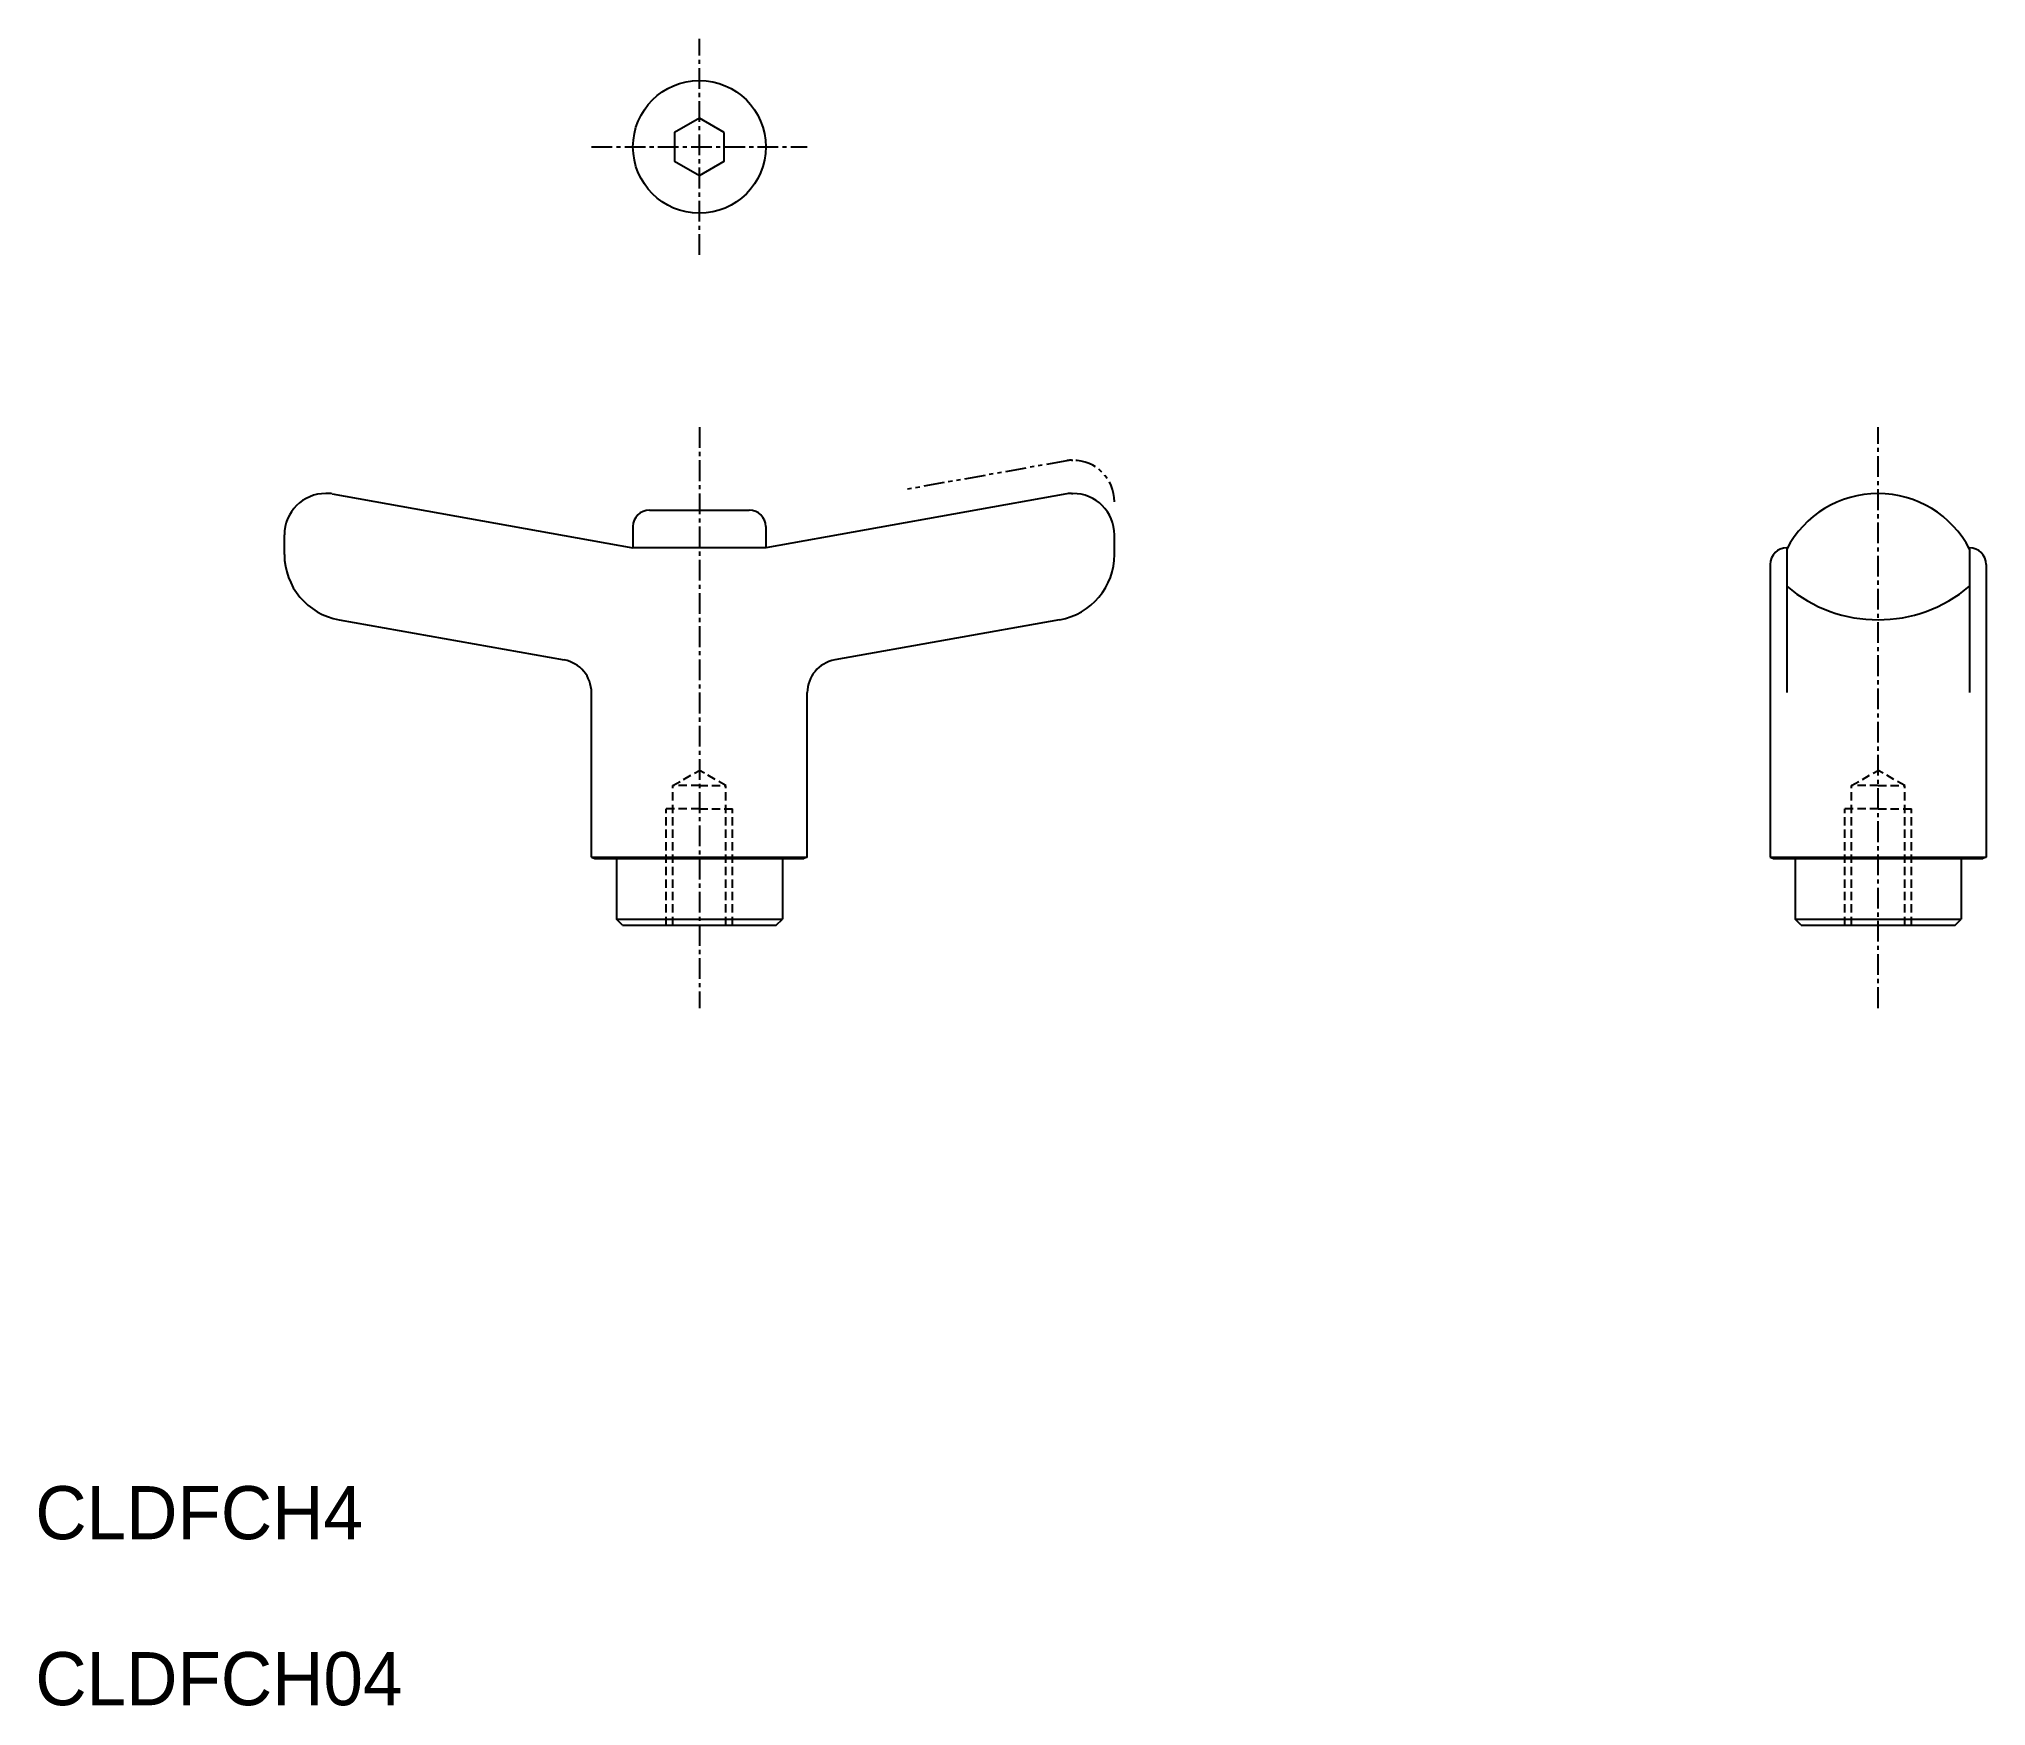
# Model space of a CAD drawing. Extents: x -3697 to -3579, y -867 to -767.
import ezdxf

# ---------------------------------------------------------------- set-up
doc = ezdxf.new("R2010")
doc.units = 0
for name, pattern in [('CENTER', [2, 1.25, -0.25, 0.25, -0.25]), ('DASHED', [0.75, 0.5, -0.25]), ('PHANTOM', [2.5, 1.25, -0.25, 0.25, -0.25, 0.25, -0.25])]:
    doc.linetypes.add(name, pattern=pattern)
doc.layers.get('0').update_dxf_attribs({"linetype": 'CONTINUOUS'})
doc.layers.add('CENTER', color=1, linetype='CENTER')

msp = doc.modelspace()

# ---------------------------------------------------------------- linework, layer by layer
at = {"color": 3, "linetype": 'PHANTOM'}
for p, q in [((-3634.67, -792.35), (-3644.3, -794.07)), ((-3634.38, -792.32), (-3634.3, -792.32))]:
    msp.add_line(p, q, dxfattribs=at)
at = {"color": 7, "linetype": 'CONTINUOUS'}
for p, q in [((-3679.22, -794.32), (-3679.3, -794.32)), ((-3678.93, -794.35), (-3660.8, -797.59)), ((-3634.67, -794.35), (-3652.8, -797.59)), ((-3634.38, -794.32), (-3634.3, -794.32)), ((-3660.8, -796.32), (-3660.8, -797.59)), ((-3659.8, -795.32), (-3653.8, -795.32)), ((-3652.8, -796.32), (-3652.8, -797.59)), ((-3681.8, -797.99), (-3681.8, -796.82)), ((-3631.8, -797.99), (-3631.8, -796.82)), ((-3652.8, -797.59), (-3660.8, -797.59)), ((-3592.3, -798.59), (-3592.3, -816.24)), ((-3591.3, -797.68), (-3591.3, -806.32)), ((-3580.29, -797.68), (-3580.29, -806.32)), ((-3579.3, -798.59), (-3579.3, -816.24)), ((-3678.5, -801.93), (-3664.95, -804.35)), ((-3635.1, -801.93), (-3648.65, -804.35)), ((-3663.3, -816.24), (-3663.3, -806.32)), ((-3650.3, -816.24), (-3650.3, -806.32)), ((-3663.3, -816.24), (-3650.3, -816.24)), ((-3663.3, -816.24), (-3663.1, -816.32)), ((-3650.3, -816.24), (-3650.5, -816.32)), ((-3592.3, -816.24), (-3579.3, -816.24)), ((-3592.3, -816.24), (-3592.1, -816.32)), ((-3579.3, -816.24), (-3579.5, -816.32)), ((-3663.1, -816.32), (-3650.5, -816.32)), ((-3661.8, -816.32), (-3661.8, -819.96)), ((-3651.8, -816.32), (-3651.8, -819.96)), ((-3592.1, -816.32), (-3579.5, -816.32)), ((-3590.8, -816.32), (-3590.8, -819.96)), ((-3580.8, -816.32), (-3580.8, -819.96)), ((-3661.8, -819.96), (-3651.8, -819.96)), ((-3661.43, -820.32), (-3661.8, -819.96)), ((-3661.43, -820.32), (-3652.17, -820.32)), ((-3652.17, -820.32), (-3651.8, -819.96)), ((-3590.8, -819.96), (-3580.8, -819.96)), ((-3590.43, -820.32), (-3590.8, -819.96)), ((-3590.43, -820.32), (-3581.17, -820.32)), ((-3581.17, -820.32), (-3580.8, -819.96))]:
    msp.add_line(p, q, dxfattribs=at)
at = {"color": 3, "linetype": 'DASHED'}
for p, q in [((-3658.4, -811.92), (-3656.8, -811)), ((-3655.2, -811.92), (-3656.8, -811)), ((-3587.4, -811.92), (-3585.8, -811)), ((-3584.2, -811.92), (-3585.8, -811)), ((-3658.4, -820.32), (-3658.4, -811.92)), ((-3656.8, -811.92), (-3658.4, -811.92)), ((-3656.8, -811.92), (-3655.2, -811.92)), ((-3655.2, -820.32), (-3655.2, -811.92)), ((-3585.8, -811.92), (-3587.4, -811.92)), ((-3587.4, -820.32), (-3587.4, -811.92)), ((-3585.8, -811.92), (-3584.2, -811.92)), ((-3584.2, -820.32), (-3584.2, -811.92)), ((-3658.8, -820.32), (-3658.8, -813.32)), ((-3656.8, -813.32), (-3658.8, -813.32)), ((-3656.8, -813.32), (-3654.8, -813.32)), ((-3654.8, -820.32), (-3654.8, -813.32)), ((-3585.8, -813.32), (-3587.8, -813.32)), ((-3587.8, -820.32), (-3587.8, -813.32)), ((-3585.8, -813.32), (-3583.8, -813.32)), ((-3583.8, -820.32), (-3583.8, -813.32))]:
    msp.add_line(p, q, dxfattribs=at)
at = {"color": 7, "linetype": 'CONTINUOUS'}
msp.add_lwpolyline([(-3655.3, -772.57), (-3656.8, -771.71), (-3658.3, -772.57), (-3658.3, -774.3), (-3656.8, -775.17), (-3655.3, -774.3)], close=True, dxfattribs=at)
msp.add_circle((-3656.8, -773.44), 4, dxfattribs=at)
at = {"color": 3, "linetype": 'PHANTOM'}
for centre, radius, start, end in [((-3634.38, -794.32), 2, 90, 98.2888), ((-3634.3, -794.82), 2.5, 0, 90)]:
    msp.add_arc(centre, radius, start, end, dxfattribs=at)
at = {"color": 7, "linetype": 'CONTINUOUS'}
for centre, radius, start, end in [((-3679.3, -796.82), 2.5, 90, 180), ((-3679.22, -796.32), 2, 81.7112, 90), ((-3634.38, -796.32), 2, 90, 98.2888), ((-3634.3, -796.82), 2.5, 0, 90), ((-3585.8, -800.52), 6.2, 27.3186, 152.6814), ((-3659.8, -796.32), 1, 90, 180), ((-3653.8, -796.32), 1, 0, 90), ((-3677.8, -797.99), 4, 180, 259.8635), ((-3635.8, -797.99), 4, 280.1365, 0), ((-3591.3, -798.59), 1, 90.2832, 180), ((-3580.3, -798.59), 1, 0, 89.7168), ((-3585.8, -793.42), 8.51, 229.6855, 310.3145), ((-3665.3, -806.32), 2, 0, 79.8635), ((-3648.3, -806.32), 2, 100.1365, 180)]:
    msp.add_arc(centre, radius, start, end, dxfattribs=at)
at = {"layer": 'CENTER', "color": 1, "linetype": 'CENTER'}
for p, q in [((-3656.8, -779.94), (-3656.8, -766.94)), ((-3663.3, -773.44), (-3650.3, -773.44)), ((-3656.8, -790.32), (-3656.8, -825.32)), ((-3585.8, -825.32), (-3585.8, -790.32))]:
    msp.add_line(p, q, dxfattribs=at)

# ---------------------------------------------------------------- texts
at = {"color": 7, "linetype": 'CONTINUOUS'}
for s, p in [('CLDFCH4', (-3696.8, -857.32)), ('CLDFCH04', (-3696.8, -867.32))]:
    msp.add_text(s, height=3.2, dxfattribs=at).set_placement(p)

doc.saveas('drawing.dxf')
